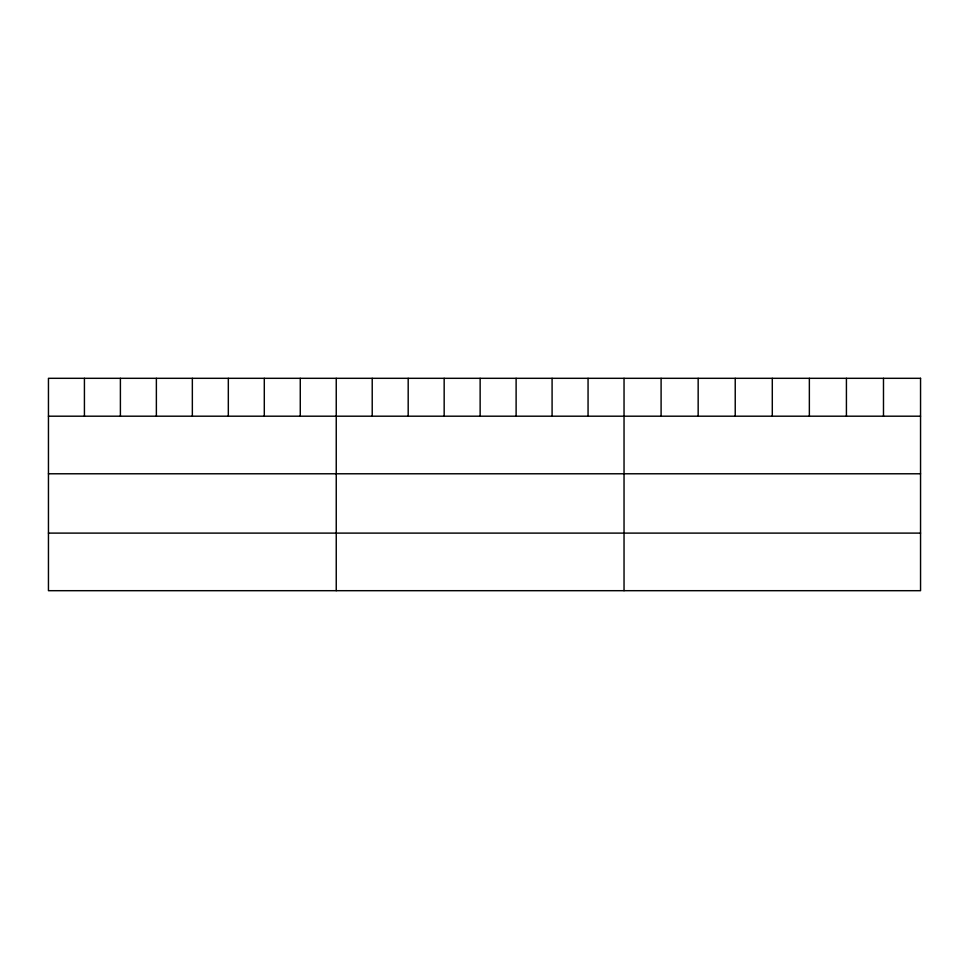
<?xml version="1.0" encoding="UTF-8"?>
<svg xmlns="http://www.w3.org/2000/svg" width="969" height="969" viewBox="0 0 969 969"><rect width="100%" height="100%" fill="white"/><g stroke="black" fill="none" stroke-linecap="round" stroke-linejoin="round"><path stroke-width="1.45" d="M48.45 416.198L920.55 416.198M48.45 473.78L920.55 473.78M48.45 533.107L920.55 533.107M883.486 378.31L883.486 416.198M846.421 378.31L846.421 416.198M809.357 378.31L809.357 416.198M772.293 378.31L772.293 416.198M735.229 378.31L735.229 416.198M698.164 378.31L698.164 416.198M661.1 378.31L661.1 416.198M624.036 378.31L624.036 590.69M588.062 378.31L588.062 416.198M552.088 378.31L552.088 416.198M516.114 378.31L516.114 416.198M480.139 378.31L480.139 416.198M444.165 378.31L444.165 416.198M408.191 378.31L408.191 416.198M372.217 378.31L372.217 416.198M336.243 378.31L336.243 590.69M300.269 378.31L300.269 416.198M264.295 378.31L264.295 416.198M228.321 378.31L228.321 416.198M192.346 378.31L192.346 416.198M156.372 378.31L156.372 416.198M120.398 378.31L120.398 416.198M84.424 378.31L84.424 416.198M920.55 378.31L48.45 378.31L48.45 590.69L920.55 590.69L920.55 378.31"/></g></svg>
